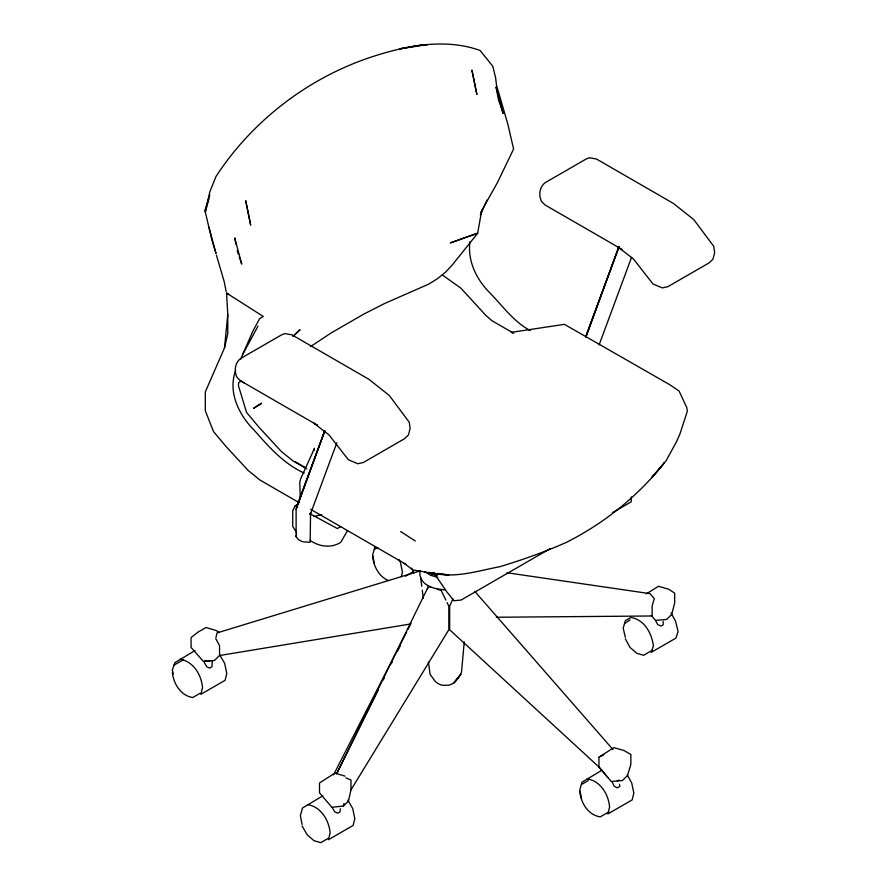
<?xml version="1.0" encoding="UTF-8"?>
<svg xmlns="http://www.w3.org/2000/svg" width="887" height="887" viewBox="0 0 887 887"><rect width="100%" height="100%" fill="white"/><g stroke="black" fill="none" stroke-linecap="round" stroke-linejoin="round"><path stroke-width="1.33" d="M464.256 641.855L461.573 671.492L460.73 674.43L455.619 681.316A16.942 9.779 0 0 1 448.822 685.241L442.014 685.241A16.942 9.779 0 0 1 435.207 681.316L430.106 674.43L428.399 662.057M299.107 502.652L259.902 480.011L248.194 470.498L225.73 446.139L213.479 431.525L205.318 410.781L205.318 391.921L224.511 347.837L227.771 314.442L226.551 293.065L228.835 294.495M340.353 808.767L339.932 811.949L337.803 813.179L334.82 811.949L332.27 807.536M481.752 210.164L477.672 233.259L452.359 264.858L445.817 271.921L437.657 278.529L429.086 283.951L384.57 303.52L363.748 314.12L331.084 332.98L310.561 346.595M310.583 512.597L310.151 542.312L303.354 541.824A12.462 7.196 0 0 1 297.4 538.387L296.114 536.668L296.546 534.462M215.984 637.454L217.005 632.93L420.227 570.873M345.886 777.866L350.986 780.028L350.986 789.851L348.436 801.149L343.336 806.061L331.849 807.292L319.508 792.801L319.508 782.977L334.82 773.154L345.032 776.103M224.511 347.837L227.771 333.689L227.771 314.442M313.931 450.541L314.475 448.345L300.593 478.991L299.773 482.295L300.272 498.505M401.323 576.617L402.454 572.037L400.325 561.97L398.95 559.575M343.336 806.061L344.012 803.511M208.855 198.921L205.318 211.971L209.809 191.925L215.929 176.602C253.028 119.579 310.65 76.005 375.589 55.67C408.951 45.137 446.261 38.307 480.122 50.481L492.784 66.27L495.633 77.823L496.454 84.897L507.918 124.524L513.606 149.027L497.274 182.888L480.942 212.048M374.813 547.235L372.684 554.841L374.381 563.688M209.809 194.963L204.908 210.319L211.849 239.789L216.007 253.494L208.988 227.294M296.114 536.668L296.114 509.16L324.875 430.472M619.004 246.409L586.008 336.705L618.871 247.107M296.114 509.16L324.675 431.282M296.546 506.954L324.664 431.015M310.151 514.815L336.849 442.735M585.509 337.093L618.871 246.996M599.113 344.943L631.522 257.43M427.467 588.924L428.399 586.518L430.949 587.305M235.687 370.611C227.615 391.466 238.825 415.027 253.904 429.873C268.573 446.56 283.53 463.746 304.219 473.07M240.621 359.279L252.684 331.572L259.625 318.599L263.295 316.482L226.551 293.065M480.333 215.231L486.908 200.107M452.947 598.803L449.665 606.165L449.665 629.737L598.958 767.011L607.894 777.577M336.705 773.63L428.399 586.518M336.716 773.641L378.383 689.798M383.284 679.93L384.503 677.468M391.245 663.897L392.475 661.436M397.376 651.568L400.436 645.403M333.545 774.872L406.701 631.843M407.953 629.382L411.113 623.217M298.675 503.761L295.271 505.723L292.721 510.635L292.721 526.357L296.546 532.488M242.96 353.98L257.995 326.15M347.582 530.526L340.785 542.312C331.45 548.432 318.91 546.769 310.151 540.349M350.986 789.851L448.822 629.737L448.822 606.165L447.048 602.539M293.93 335.574L300.05 329.687L292.854 336.472M409.628 624.138L219.555 655.526L214.454 660.438L203.4 661.425L191.06 647.421L191.06 637.598L197.868 632.198L205.95 627.53L216.151 630.48L219.344 632.564M424.995 571.949L430.949 575.386L432.224 574.155L437.335 575.53M646.301 593.891L658.509 586.274L668.72 589.223L674.674 593.148L674.674 602.972L671.692 614.514L666.592 619.425L655.537 620.412L651.28 615.5M598.958 757.188L613.848 747.619L624.06 750.557L630.868 754.493L630.868 764.317L627.464 775.604L622.352 780.516L611.298 781.502L598.958 767.011L598.958 757.188L603.781 754.737M625.335 623.106L630.014 619.924M195.007 650.548L174.894 662.644L172.344 670.018L173.253 673.909M322.879 795.772L302.5 808.024L300.371 815.641L302.079 824.478M602.062 770.138L581.95 782.245L579.821 789.851L581.528 798.688M241.12 381.155L238.803 382.485L238.392 385.557L246.564 412.433L258.804 427.046L281.268 451.405L292.976 460.918L306.813 468.901M340.785 526.601L337.382 528.563L309.707 513.562M174.052 665.106L183.287 659.773M374.381 549.441L377.784 547.479M199.996 693.346L192.756 697.515C180.671 695.763 173.242 683.4 172.344 671.98M405.37 576.24L413.453 571.583M550.395 548.499L461.151 600.022L453.922 600.765L446.693 591.673L433.588 572.459M612.352 512.73L631.289 501.798L631.289 496.886M652.133 650.371L643.618 655.282L636.822 653.32L630.014 647.421L625.335 638.828M328.024 838.47L320.795 842.65L313.987 840.688L307.179 834.789L302.079 825.952M581.528 784.452L588.325 780.516M617.252 781.015L618.949 780.028M608.748 811.949L600.233 816.86C588.148 815.109 580.719 802.746 579.821 791.326M321.693 514.693L313.987 516.533M209.775 661.17L206.793 661.425L205.097 660.438M496.288 617.252L652.133 615.988L652.133 606.165L654.251 598.559L650.005 593.647L506.898 572.747M434.652 573.146L432.08 572.814C454.565 578.745 477.705 570.873 499.858 566.693C522.62 559.786 545.095 551.891 566.826 542.168C604.479 523.042 638.274 495.944 664.418 462.726L651.757 477.572L666.048 460.841L676.26 442.214L679.93 433.965L687.281 411.335L686.871 407.798L679.109 391.056L669.718 384.692L564.376 324.343L511.289 332.359L513.739 333.301M437.224 573.468L448.822 574.942L432.08 573.29L413.298 569.986M445.418 589.955L437.757 588.979A25.024 14.447 0 0 1 421.591 579.643L419.895 575.219L419.895 571.35M430.949 575.386L437.757 577.348M388.561 580.541C378.971 576.894 373.56 566.161 372.684 556.315M437.335 589.267L441.161 590.454L445.873 600.122M587.05 778.797C600.521 780.992 608.493 794.275 609.591 807.037L607.894 813.922L632.143 799.919L633.839 793.045L631.71 782.977L627.242 774.817M180.006 659.207C193.366 661.425 201.371 674.796 202.546 687.447L200.839 694.321L225.087 680.329L226.784 673.455L224.666 663.387L219.821 655.005M307.601 804.587C320.961 806.804 328.966 820.165 330.141 832.826L328.445 839.701L353.115 825.464L354.811 818.579L352.693 808.512L347.848 800.141M295.271 505.723L297.677 507.031M621.931 249.347L544.94 204.908L541.536 201.46C538.442 195.306 539.484 187.268 544.94 182.8L586.207 158.984L589.179 157.753L596.408 158.984L673.399 203.433L693.811 219.632L713.802 246.409L714.656 252.784L712.948 259.17L709.123 262.862L667.867 286.678L662.334 287.909L652.976 283.973L633.418 258.926L618.106 247.14M530.26 330.574C513.872 321.948 502.984 306.348 490.334 293.375C476.729 279.993 467.405 261.266 469.91 241.852M512.586 332.636L491.83 320.65L485.843 315.384L460.93 288.197L442.28 274.915M240.399 380.734L317.391 425.172L313.554 422.966L328.866 434.752L348.436 459.799L357.794 463.735L363.326 462.504L404.583 438.688L408.408 434.996L410.116 428.621L409.262 422.234L389.271 395.469L368.848 379.259L291.867 334.809L284.638 333.579L281.656 334.809L240.399 358.625C234.944 363.093 233.902 371.132 236.995 377.297L240.399 380.734L244.224 382.94M295.016 461.628L305.394 467.615M429.164 572.381L432.224 574.155M310.638 509.304L405.947 564.332M400.636 531.557L415.338 540.992M404.306 563.389L411.657 569.044M474.8 591.407L612.995 749.582M204.243 662.401L206.793 666.824L209.775 668.055L211.904 666.824L212.326 660.926M671.06 612.984L675.528 621.144L678.078 631.466L675.949 638.097L651.28 652.333L653.409 645.703C651.668 633.229 644.417 619.536 630.868 617.463L625.335 620.656L623.206 628.273L625.335 637.354M215.729 638.585L219.555 645.703L219.555 655.526M655.537 620.412L657.655 624.581L661.059 626.056L663.188 624.836L663.188 621.388M612.152 781.99L614.27 786.17L617.252 787.889L619.802 786.414L619.525 784.285M411.712 568.013L413.885 573.002M237.162 250.633L238.415 254.303M239.235 256.753L241.73 264.104L234.722 237.893L235.942 244.258M216.406 255.146L224.101 281.279L226.141 291.413M420.748 578.169L421.768 586.229M422.279 590.254L423.299 598.304M460.73 674.43L453.922 682.779L460.73 674.43M258.804 404.882L253.505 408.419L261.665 403.241L258.804 404.882M469.91 235.853L450.319 242.927L477.672 233.259L469.91 235.853M422.134 44.827L399.682 48.829L427.445 44.583L422.134 44.827M503.051 113.226L498.494 99.754L496.044 87.026L503.051 113.226M476.851 94.332L471.951 70.284L476.851 94.332M250.644 224.932L245.743 200.883L250.644 224.932"/></g></svg>
